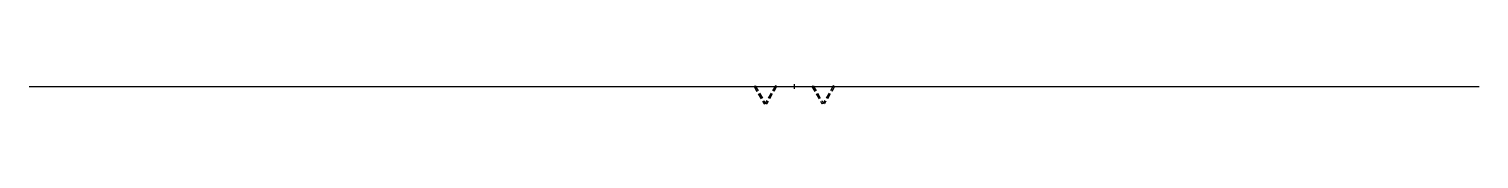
# Model space of a CAD drawing. Units: millimetres at full size, sheet at 1:100. Extents: x -15551 to 15061, y -3858 to -3440.
import ezdxf

# ---------------------------------------------------------------- set-up
doc = ezdxf.new("R2010")
doc.units = ezdxf.units.MM
doc.header["$LTSCALE"] = 100
doc.linetypes.add('DASHED1', pattern=[1.8, 1.2, -0.6])
doc.layers.add('0-0', color=7, linetype='DASHED1')

msp = doc.modelspace()

# ---------------------------------------------------------------- linework, layer by layer
at = {"layer": '0-0', "linetype": 'Continuous'}
for p, q in [((-15551, -3489.8), (15061.2, -3489.8)), ((-244.9, -3489.8), (1455.1, -3489.8)), ((605.1, -3439.8), (605.1, -3539.8))]:
    msp.add_line(p, q, dxfattribs=at)
at = {"layer": '0-0'}
for p, q in [((-244.9, -3489.8), (-218.9, -3474.8)), ((-244.9, -3489.8), (-32.4, -3857.9)), ((-218.9, -3474.8), (-6.4, -3842.9)), ((206.1, -3474.8), (-6.4, -3842.9)), ((232.1, -3489.8), (19.6, -3857.9)), ((232.1, -3489.8), (206.1, -3474.8)), ((978.1, -3489.8), (1004.1, -3474.8)), ((978.1, -3489.8), (1190.6, -3857.9)), ((1004.1, -3474.8), (1216.6, -3842.9)), ((1429.1, -3474.8), (1216.6, -3842.9)), ((1455.1, -3489.8), (1242.6, -3857.9)), ((1455.1, -3489.8), (1429.1, -3474.8)), ((-32.4, -3857.9), (-6.4, -3842.9)), ((-6.4, -3842.9), (19.6, -3857.9)), ((1216.6, -3842.9), (1190.6, -3857.9)), ((1242.6, -3857.9), (1216.6, -3842.9))]:
    msp.add_line(p, q, dxfattribs=at)

doc.saveas('drawing.dxf')
